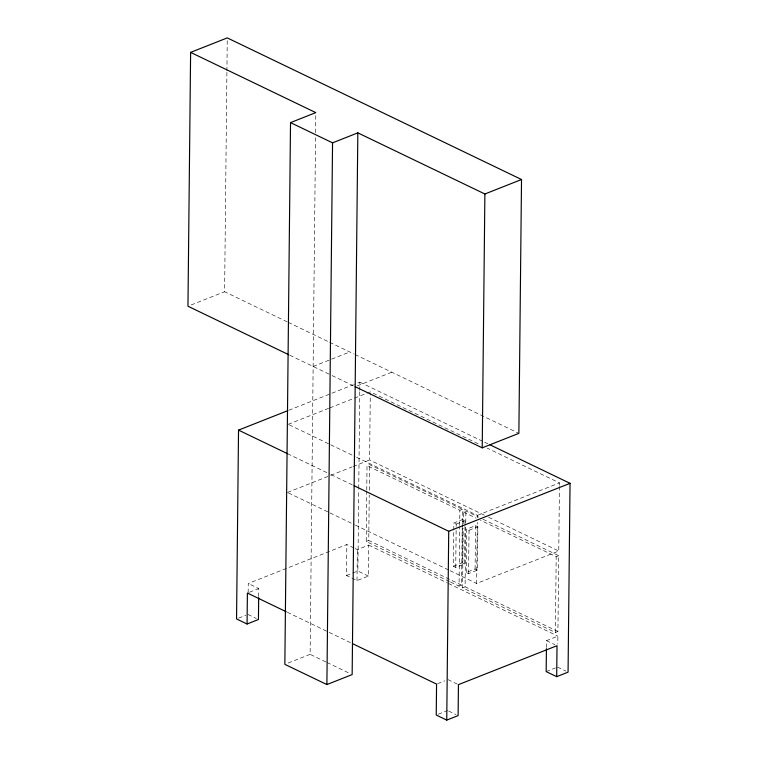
<?xml version="1.0" encoding="UTF-8"?>
<svg xmlns="http://www.w3.org/2000/svg" width="758" height="758" viewBox="0 0 758 758"><rect width="100%" height="100%" fill="white"/><g stroke="black" fill="none" stroke-linecap="round" stroke-linejoin="round"><path stroke-width="0.57" stroke-dasharray="3.79 2.84" d="M287.197 321.856L224.605 291.735L226.907 72.143M226.917 70.958L227.239 40.259M248.16 592.671L248.254 583.499L346.823 544.547L354.185 548.091M258.677 596.584L258.762 588.559L248.254 583.499M325.883 661.942L310.126 654.353L315.536 137.416M315.584 132.697L315.773 114.989M355.237 548.593L357.34 549.607L368.71 545.106L368.388 576.061L357.009 580.562L346.501 575.502L346.823 544.547M357.009 580.562L357.34 549.607M368.388 576.061L357.88 571.011L358.733 489.573M358.742 488.398L359.756 391.621M359.766 390.436L359.851 382.174L354.393 384.334M449.456 581.519L366.228 541.468L366.758 491.288M366.768 490.123L367.024 465.62L369.553 464.626L462.389 509.3L462.228 524.47M462.219 525.635L461.594 585.138L368.758 540.463L369.231 494.965M369.288 490.293L369.553 464.626M484.381 515.213L369.601 459.983L370.302 393.051M464.976 526.45L464.588 563.933L455.738 567.429L453.407 566.302L453.767 531.168M453.786 529.994L453.862 522.963L462.702 519.467L465.042 520.594L464.986 525.275M455.738 567.429L456.155 527.606M456.164 526.431L456.193 524.091L453.862 522.963M461.594 585.138L459.064 586.142L459.689 526.63M459.699 525.465L459.86 510.295L367.024 465.62M464.588 563.933L462.247 562.806L462.617 527.672M462.626 526.497L462.702 519.467M482.96 519.202L558.722 555.661L557.926 631.499L555.396 632.504L462.57 587.829L463.185 528.317M463.242 523.655L463.365 511.982L465.886 510.987L478.696 517.145M557.926 631.499L465.09 586.825L465.715 527.322M465.763 522.65L465.886 510.987M466.246 572.489L466.701 529.15L475.55 525.654L477.881 526.772L477.426 570.111L468.586 573.607L466.246 572.489L475.095 568.993L477.426 570.111M468.586 573.607L469.041 530.268L466.701 529.15M475.095 568.993L475.55 525.654M559.442 486.437L558.769 551.019L476.63 583.48L477.265 522.423M477.313 517.723L477.341 515.374L356.184 457.074M546.433 647.521L546.509 640.643L557.879 636.142L557.793 644.167M555.396 632.504L556.192 556.656L480.43 520.196M559.461 485.262L559.48 482.912L487.214 448.139M191.196 304.943L224.605 291.735M313.139 366.465L349.789 351.977M288.807 410.249L353.294 384.77M357.331 385.841L391.82 372.206M288.173 424.338L328.697 408.325M329.787 407.889L365.934 393.61M367.033 393.175L370.311 391.877L479.776 444.558M287.462 492.444L352.082 466.909M353.171 466.473L369.601 459.983M366.228 541.468L368.758 540.463M249.458 592.235L258.762 588.559M459.86 510.295L462.389 509.3M477.341 515.374L559.48 482.912M456.193 524.091L465.042 520.594M238.628 618.13L245.867 615.269M346.501 575.502L351.674 573.455M352.707 573.048L357.88 571.011M469.041 530.268L477.881 526.772M453.407 566.302L462.247 562.806M462.57 587.829L465.09 586.825M556.192 556.656L558.722 555.661M288.144 663.032L310.126 654.353M437.593 683.678L444.832 680.817M438.304 714.226L447.608 710.549M546.177 671.597L555.481 667.921M288.258 322.368L328.565 341.773M329.626 342.284L353.986 354.005M355.038 354.507L517.809 432.837M359.851 382.174L483.623 441.734M484.684 442.255L487.887 443.79M289.802 355.227L331 375.058M332.051 375.57L355.17 386.694M488.626 517.259L558.769 551.019M289.234 424.85L329.616 444.283M330.678 444.794L355.123 456.562M463.365 511.982L476.166 518.15M287.576 453.72L329.967 474.12M331.019 474.622L354.138 485.755M288.523 492.956L328.906 512.389M329.967 512.901L354.412 524.659M355.474 525.171L448.992 570.177M450.053 570.689L476.63 583.48M450.527 582.03L459.064 586.142M368.71 545.106L447.353 582.959M448.414 583.471L557.879 636.142M546.509 640.643L554.913 644.688M557.556 667.097L565.961 671.143M447.931 679.594L457.387 684.142M287.329 612.265L352.479 643.627M247.932 614.454L256.337 618.5M448.66 711.051L456.013 714.595M326.935 662.445L350.054 673.568"/><path stroke-width="1.14" d="M355.17 386.694L482.221 447.836L518.87 433.349L521.523 179.513L227.267 37.9L190.618 52.378L187.956 306.223L288.741 354.716M287.718 410.684L238.533 430.118L236.553 618.945L247.07 624.005L258.44 619.513L258.668 597.73M247.07 624.005L247.392 593.05L286.278 611.763M290.522 122.616L284.847 664.34L326.887 684.569L352.157 674.582L357.833 132.858L332.554 142.845L290.522 122.616L315.792 112.62L190.618 52.378M326.887 684.569L332.554 142.845M490.019 444.823L570.044 483.329L568.064 672.156L556.685 676.657L557.016 645.693L458.438 684.654L458.116 715.609L446.746 720.1L448.717 531.273L354.138 485.755M482.221 447.836L484.883 193.991L357.833 132.858M546.423 648.668L546.177 671.597L556.685 676.657M484.883 193.991L521.523 179.513M448.717 531.273L570.044 483.329M238.533 430.118L287.576 453.72M352.479 643.627L436.561 684.086L436.238 715.04L446.746 720.1"/></g></svg>
